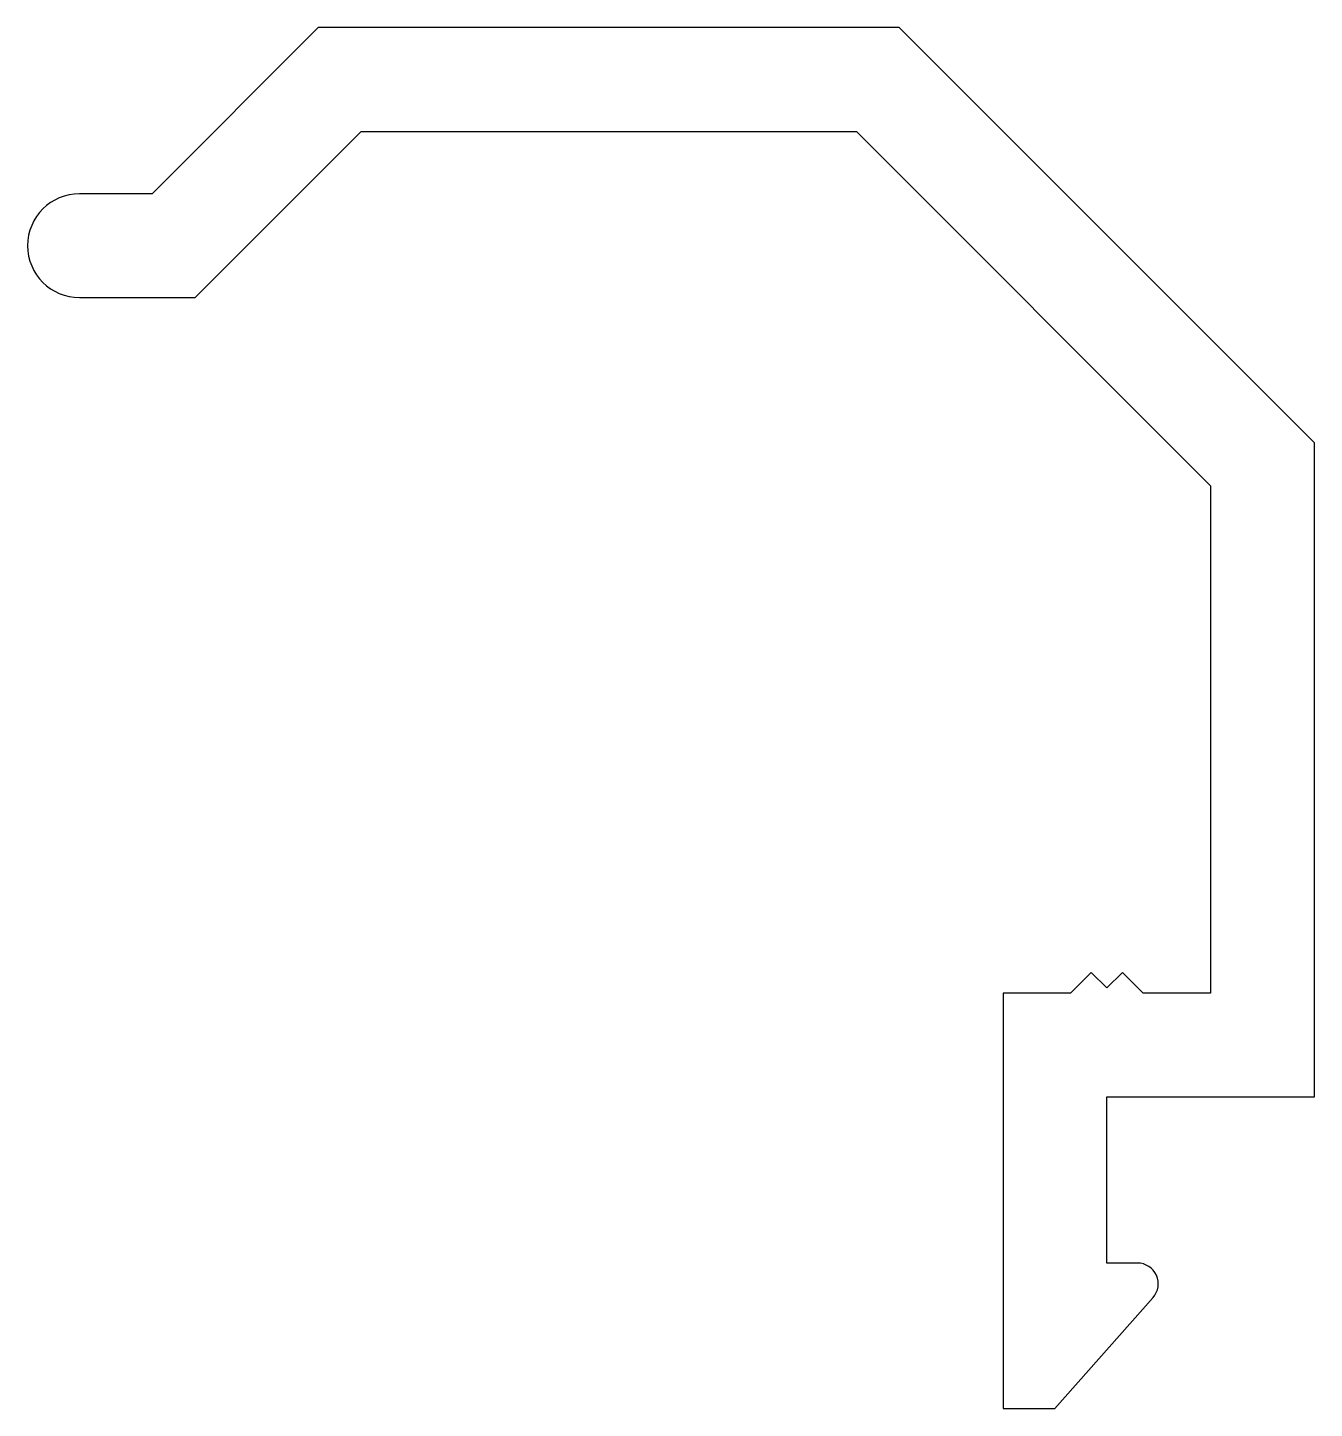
# Model space of a CAD drawing. Extents: x 852.9 to 865.3, y -9.2 to 4.1.
import ezdxf

# ---------------------------------------------------------------- set-up
doc = ezdxf.new("R2010")
doc.units = 0
doc.header["$LTSCALE"] = 15
doc.layers.get('0').update_dxf_attribs({"linetype": 'CONTINUOUS'})

msp = doc.modelspace()

# ---------------------------------------------------------------- linework, layer by layer
at = {"color": 0, "ltscale": 0.05}
msp.add_lwpolyline([(862.995, -5.218), (862.345, -5.218), (862.345, -9.218), (862.845, -9.218), (863.79, -8.15, 0.646507), (863.641, -7.818), (863.345, -7.818), (863.345, -6.218), (865.345, -6.218), (865.345, 0.082), (861.345, 4.082), (855.745, 4.082), (854.145, 2.482), (853.445, 2.482, 1), (853.445, 1.482), (854.559, 1.482), (856.159, 3.082), (860.931, 3.082), (864.345, -0.332), (864.345, -5.218), (863.695, -5.218), (863.495, -5.018), (863.345, -5.168), (863.195, -5.018)], format="xyb", close=True, dxfattribs=at)

doc.saveas('drawing.dxf')
